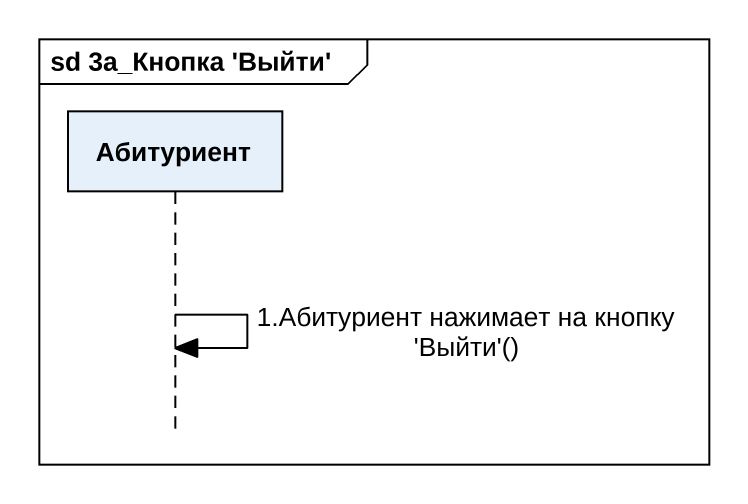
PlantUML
@startuml
mainframe sd 3a_Кнопка 'Выйти'
hide footbox
participant Абитуриент

Абитуриент -> Абитуриент : 1.Абитуриент нажимает на кнопку 'Выйти'()
@enduml
